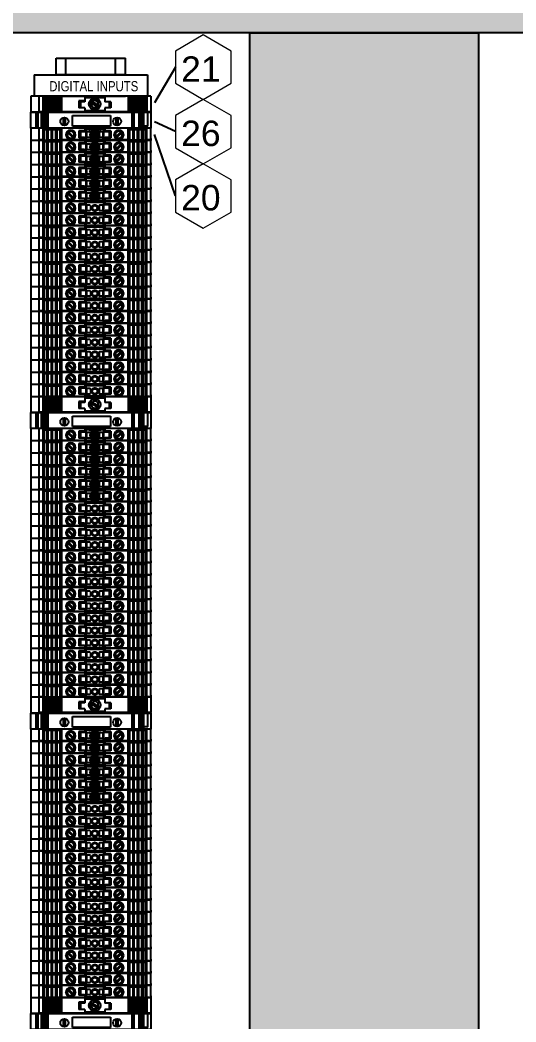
# Model space of a CAD drawing. Extents: x 17 to 188, y 22 to 107.
# Drawn here: x 125.47 to 135.22, y 71.08 to 90.78 of the extents above; entities that cross this region are included whole.
import ezdxf
from ezdxf.enums import TextEntityAlignment as Align

# ---------------------------------------------------------------- set-up
doc = ezdxf.new("R2010")
doc.units = 0
doc.layers.add('N-ANNO-TEXT', color=2, linetype='Continuous', lineweight=18)
doc.layers.add('N-CONT-PANL', color=3, linetype='Continuous', lineweight=25)
doc.styles.add('_CGS_2-5_NOTES', font='arial.ttf', dxfattribs={"height": 2.5})

# ---------------------------------------------------------------- blocks, each defined once
blk = doc.blocks.new('T-End')
at = {"linetype": 'Continuous'}
for p, q in [((2.362, 0), (0, 0)), ((0, 0), (0, -0.311)), ((0.157, 0), (0.157, -0.303)), ((0.236, 0), (0.236, -0.303)), ((0.267, 0), (0.267, -0.311)), ((0.287, 0), (0.287, -0.303)), ((0.316, 0), (0.316, -0.311)), ((0.322, 0), (0.322, -0.311)), ((0.337, 0), (0.337, -0.303)), ((0.373, 0), (0.373, -0.303)), ((0.402, 0), (0.402, -0.311)), ((0.408, 0), (0.408, -0.311)), ((0.424, 0), (0.424, -0.303)), ((0.459, 0), (0.459, -0.303)), ((0.489, 0), (0.489, -0.311)), ((0.494, 0), (0.494, -0.311)), ((0.51, 0), (0.51, -0.303)), ((0.545, 0), (0.545, -0.303)), ((0.575, 0), (0.575, -0.311)), ((0.581, 0), (0.581, -0.311)), ((0.596, 0), (0.596, -0.303)), ((0.604, 0), (0.604, -0.303)), ((1.063, -0.09), (0.945, -0.09)), ((0.945, -0.09), (0.945, -0.229)), ((1.063, -0.109), (0.945, -0.109)), ((0.976, -0.109), (0.976, -0.229)), ((1.063, 0), (1.063, -0.109)), ((1.457, -0.028), (1.063, -0.028)), ((1.159, -0.112), (1.345, -0.219)), ((1.175, -0.085), (1.36, -0.192)), ((1.457, 0), (1.457, -0.109)), ((1.575, -0.109), (1.457, -0.109)), ((1.543, -0.109), (1.543, -0.229)), ((1.575, -0.109), (1.575, -0.229)), ((1.916, 0), (1.916, -0.303)), ((1.924, 0), (1.924, -0.303)), ((1.939, 0), (1.939, -0.311)), ((1.945, 0), (1.945, -0.311)), ((1.974, 0), (1.974, -0.303)), ((2.01, 0), (2.01, -0.303)), ((2.025, 0), (2.025, -0.311)), ((2.031, 0), (2.031, -0.311)), ((2.061, 0), (2.061, -0.303)), ((2.096, 0), (2.096, -0.303)), ((2.112, 0), (2.112, -0.311)), ((2.117, 0), (2.117, -0.311)), ((2.147, 0), (2.147, -0.303)), ((2.182, 0), (2.182, -0.303)), ((2.198, 0), (2.198, -0.311)), ((2.204, 0), (2.204, -0.311)), ((2.233, 0), (2.233, -0.303)), ((2.252, 0), (2.252, -0.311)), ((2.283, 0), (2.283, -0.303)), ((2.362, 0), (2.362, -0.303)), ((2.349, -0.311), (0, -0.311)), ((0.171, -0.311), (0.157, -0.303)), ((0.287, -0.303), (0.157, -0.303)), ((0.25, -0.311), (0.236, -0.303)), ((0.299, -0.311), (0.287, -0.303)), ((0.373, -0.303), (0.337, -0.303)), ((0.344, -0.311), (0.337, -0.303)), ((0.386, -0.311), (0.373, -0.303)), ((0.459, -0.303), (0.424, -0.303)), ((0.43, -0.311), (0.424, -0.303)), ((0.472, -0.311), (0.459, -0.303)), ((0.545, -0.303), (0.51, -0.303)), ((0.516, -0.311), (0.51, -0.303)), ((0.558, -0.311), (0.545, -0.303)), ((1.422, -0.303), (0.596, -0.303)), ((0.603, -0.311), (0.596, -0.303)), ((0.623, -0.311), (0.604, -0.303)), ((1.063, -0.229), (0.945, -0.229)), ((1.063, -0.303), (1.049, -0.311)), ((1.063, -0.229), (1.063, -0.303)), ((1.457, -0.283), (1.063, -0.283)), ((1.924, -0.303), (1.422, -0.303)), ((1.457, -0.229), (1.457, -0.303)), ((1.575, -0.229), (1.457, -0.229)), ((1.47, -0.311), (1.457, -0.303)), ((1.916, -0.303), (1.897, -0.311)), ((1.924, -0.303), (1.917, -0.311)), ((1.974, -0.303), (1.961, -0.311)), ((2.01, -0.303), (1.974, -0.303)), ((2.01, -0.303), (2.003, -0.311)), ((2.061, -0.303), (2.048, -0.311)), ((2.096, -0.303), (2.061, -0.303)), ((2.096, -0.303), (2.09, -0.311)), ((2.147, -0.303), (2.134, -0.311)), ((2.182, -0.303), (2.147, -0.303)), ((2.182, -0.303), (2.176, -0.311)), ((2.233, -0.303), (2.22, -0.311)), ((2.362, -0.303), (2.233, -0.303)), ((2.283, -0.303), (2.27, -0.311)), ((2.362, -0.303), (2.349, -0.311))]:
    blk.add_line(p, q, dxfattribs=at)
for radius in [0.114, 0.114, 0.114, 0.107]:
    blk.add_circle((1.26, -0.152), radius, dxfattribs=at)
for start, end in [(163.213, 270), (343.213, 136.787), (270, 316.787)]:
    blk.add_arc((1.26, -0.152), 0.0689, start, end, dxfattribs=at)
blk = doc.blocks.new('T-J4')
at = {"linetype": 'Continuous'}
for p, q in [((0.158, 0), (0, 0)), ((0.158, 0), (0.158, -0.232)), ((0.168, 0), (0.158, 0)), ((0.237, 0), (0.168, 0)), ((0.237, 0), (0.237, -0.232)), ((0.245, 0), (0.237, 0)), ((0.252, 0), (0.245, 0)), ((0.267, 0), (0.252, 0)), ((0.252, 0), (0.252, -0.232)), ((0.604, 0), (0.267, 0)), ((0.267, 0), (0.267, -0.24)), ((0.604, -0.03), (0.267, -0.03)), ((0.339, -0.03), (0.285, -0.03)), ((0.316, -0.03), (0.316, -0.236)), ((0.322, -0.03), (0.322, -0.236)), ((0.331, -0.03), (0.331, -0.236)), ((0.338, -0.03), (0.338, -0.236)), ((0.425, -0.03), (0.371, -0.03)), ((0.403, -0.03), (0.403, -0.236)), ((0.408, -0.03), (0.408, -0.236)), ((0.418, -0.03), (0.418, -0.236)), ((0.424, -0.03), (0.424, -0.236)), ((0.511, -0.03), (0.457, -0.03)), ((0.489, -0.03), (0.489, -0.236)), ((0.494, -0.03), (0.494, -0.236)), ((0.504, -0.03), (0.504, -0.236)), ((0.511, -0.03), (0.511, -0.236)), ((0.575, -0.03), (0.575, -0.236)), ((0.581, -0.03), (0.581, -0.236)), ((0.59, -0.03), (0.59, -0.236)), ((0.597, -0.03), (0.597, -0.236)), ((0.604, 0), (0.604, -0.234)), ((0.607, 0), (0.604, 0)), ((0.628, 0), (0.607, 0)), ((0.915, 0), (0.628, 0)), ((0.698, -0.141), (0.694, -0.133)), ((0.84, -0.2), (0.716, -0.076)), ((0.857, -0.184), (0.732, -0.06)), ((0.752, -0.048), (0.743, -0.048)), ((0.83, -0.048), (0.821, -0.048)), ((0.879, -0.133), (0.874, -0.141)), ((1.033, 0), (0.915, 0)), ((1.033, -0.05), (0.945, -0.05)), ((0.945, -0.05), (0.945, -0.19)), ((1.063, -0.07), (0.945, -0.07)), ((1.033, -0.19), (0.945, -0.19)), ((0.976, -0.07), (0.976, -0.19)), ((1.055, -0.181), (0.976, -0.181)), ((1.063, 0), (1.033, 0)), ((1.063, -0.05), (1.033, -0.05)), ((1.063, -0.19), (1.033, -0.19)), ((1.055, -0.181), (1.055, -0.19)), ((1.083, 0), (1.063, 0)), ((1.063, 0), (1.063, -0.05)), ((1.169, -0.024), (1.063, -0.024)), ((1.063, -0.05), (1.063, -0.06)), ((1.063, -0.06), (1.063, -0.07)), ((1.063, -0.19), (1.063, -0.232)), ((1.169, 0), (1.083, 0)), ((1.086, -0.024), (1.086, -0.24)), ((1.1, -0.087), (1.1, -0.173)), ((1.163, -0.075), (1.112, -0.075)), ((1.163, -0.185), (1.112, -0.185)), ((1.287, 0), (1.169, 0)), ((1.287, -0.024), (1.169, -0.024)), ((1.175, -0.087), (1.175, -0.173)), ((1.437, 0), (1.287, 0)), ((1.437, -0.024), (1.287, -0.024)), ((1.344, -0.087), (1.344, -0.173)), ((1.407, -0.075), (1.356, -0.075)), ((1.407, -0.185), (1.356, -0.185)), ((1.419, -0.087), (1.419, -0.173)), ((1.433, -0.024), (1.433, -0.24)), ((1.457, 0), (1.437, 0)), ((1.457, -0.024), (1.437, -0.024)), ((1.486, 0), (1.457, 0)), ((1.457, 0), (1.457, -0.05)), ((1.575, -0.05), (1.457, -0.05)), ((1.457, -0.05), (1.457, -0.06)), ((1.457, -0.06), (1.457, -0.07)), ((1.575, -0.07), (1.457, -0.07)), ((1.457, -0.19), (1.457, -0.232)), ((1.486, -0.19), (1.457, -0.19)), ((1.543, -0.181), (1.464, -0.181)), ((1.464, -0.181), (1.464, -0.19)), ((1.604, 0), (1.486, 0)), ((1.575, -0.19), (1.486, -0.19)), ((1.543, -0.07), (1.543, -0.19)), ((1.575, -0.05), (1.575, -0.19)), ((1.891, 0), (1.604, 0)), ((1.645, -0.141), (1.641, -0.133)), ((1.787, -0.06), (1.663, -0.184)), ((1.804, -0.076), (1.68, -0.2)), ((1.699, -0.048), (1.69, -0.048)), ((1.777, -0.048), (1.767, -0.048)), ((1.826, -0.133), (1.821, -0.141)), ((1.913, 0), (1.891, 0)), ((1.915, 0), (1.913, 0)), ((2.252, 0), (1.915, 0)), ((1.915, -0.234), (1.915, 0)), ((2.252, -0.03), (1.915, -0.03)), ((1.922, -0.03), (1.922, -0.236)), ((1.929, -0.03), (1.929, -0.236)), ((1.939, -0.03), (1.939, -0.236)), ((1.944, -0.03), (1.944, -0.236)), ((2.062, -0.03), (2.008, -0.03)), ((2.009, -0.03), (2.009, -0.236)), ((2.016, -0.03), (2.016, -0.236)), ((2.025, -0.03), (2.025, -0.236)), ((2.031, -0.03), (2.031, -0.236)), ((2.148, -0.03), (2.094, -0.03)), ((2.095, -0.03), (2.095, -0.236)), ((2.102, -0.03), (2.102, -0.236)), ((2.111, -0.03), (2.111, -0.236)), ((2.117, -0.03), (2.117, -0.236)), ((2.235, -0.03), (2.181, -0.03)), ((2.181, -0.03), (2.181, -0.236)), ((2.188, -0.03), (2.188, -0.236)), ((2.198, -0.03), (2.198, -0.236)), ((2.203, -0.03), (2.203, -0.236)), ((2.252, 0), (2.252, -0.24)), ((2.268, 0), (2.252, 0)), ((2.275, 0), (2.268, 0)), ((2.268, 0), (2.268, -0.232)), ((2.283, 0), (2.275, 0)), ((2.283, -0.232), (2.283, 0)), ((2.352, 0), (2.283, 0)), ((2.362, 0), (2.352, 0)), ((2.362, -0.201), (2.362, 0)), ((2.362, 0), (2.362, 0)), ((0.171, -0.24), (0, -0.24)), ((0.171, -0.24), (0.158, -0.232)), ((0.168, -0.232), (0.158, -0.232)), ((0.237, -0.232), (0.168, -0.232)), ((0.177, -0.24), (0.171, -0.24)), ((0.25, -0.24), (0.177, -0.24)), ((0.25, -0.24), (0.237, -0.232)), ((0.245, -0.232), (0.237, -0.232)), ((0.252, -0.232), (0.245, -0.232)), ((0.245, -0.232), (0.245, -0.232)), ((0.254, -0.24), (0.25, -0.24)), ((0.262, -0.24), (0.252, -0.232)), ((0.262, -0.24), (0.254, -0.24)), ((0.267, -0.24), (0.262, -0.24)), ((0.285, -0.24), (0.267, -0.24)), ((0.289, -0.24), (0.285, -0.24)), ((0.316, -0.24), (0.289, -0.24)), ((0.316, -0.236), (0.316, -0.24)), ((0.322, -0.24), (0.316, -0.24)), ((0.322, -0.236), (0.322, -0.24)), ((0.331, -0.24), (0.322, -0.24)), ((0.331, -0.236), (0.331, -0.24)), ((0.348, -0.24), (0.331, -0.24)), ((0.339, -0.236), (0.338, -0.236)), ((0.371, -0.236), (0.339, -0.236)), ((0.348, -0.236), (0.348, -0.24)), ((0.39, -0.24), (0.348, -0.24)), ((0.376, -0.236), (0.371, -0.236)), ((0.403, -0.236), (0.376, -0.236)), ((0.434, -0.24), (0.39, -0.24)), ((0.408, -0.236), (0.403, -0.236)), ((0.418, -0.236), (0.408, -0.236)), ((0.424, -0.236), (0.418, -0.236)), ((0.425, -0.236), (0.424, -0.236)), ((0.457, -0.236), (0.425, -0.236)), ((0.476, -0.24), (0.434, -0.24)), ((0.462, -0.236), (0.457, -0.236)), ((0.489, -0.236), (0.462, -0.236)), ((0.521, -0.24), (0.476, -0.24)), ((0.494, -0.236), (0.489, -0.236)), ((0.504, -0.236), (0.494, -0.236)), ((0.511, -0.236), (0.504, -0.236)), ((0.511, -0.236), (0.511, -0.236)), ((0.544, -0.236), (0.511, -0.236)), ((0.562, -0.24), (0.521, -0.24)), ((0.548, -0.236), (0.544, -0.236)), ((0.575, -0.236), (0.548, -0.236)), ((0.597, -0.24), (0.562, -0.24)), ((0.581, -0.236), (0.575, -0.236)), ((0.59, -0.236), (0.581, -0.236)), ((0.597, -0.236), (0.59, -0.236)), ((0.597, -0.236), (0.597, -0.24)), ((0.598, -0.24), (0.597, -0.24)), ((0.61, -0.24), (0.598, -0.24)), ((0.607, -0.232), (0.607, -0.232)), ((0.628, -0.232), (0.607, -0.232)), ((0.609, -0.24), (0.607, -0.238)), ((0.617, -0.24), (0.61, -0.24)), ((0.628, -0.24), (0.617, -0.24)), ((0.915, -0.232), (0.628, -0.232)), ((1.033, -0.24), (0.628, -0.24)), ((0.737, -0.208), (0.733, -0.2)), ((0.84, -0.2), (0.835, -0.208)), ((1.033, -0.232), (0.915, -0.232)), ((1.063, -0.232), (1.033, -0.232)), ((1.049, -0.24), (1.033, -0.24)), ((1.063, -0.232), (1.049, -0.24)), ((1.055, -0.24), (1.049, -0.24)), ((1.055, -0.237), (1.055, -0.24)), ((1.063, -0.24), (1.055, -0.24)), ((1.077, -0.24), (1.063, -0.24)), ((1.086, -0.24), (1.077, -0.24)), ((1.26, -0.23), (1.086, -0.23)), ((1.1, -0.24), (1.086, -0.24)), ((1.159, -0.24), (1.1, -0.24)), ((1.405, -0.23), (1.114, -0.23)), ((1.405, -0.23), (1.114, -0.23)), ((1.22, -0.24), (1.159, -0.24)), ((1.22, -0.23), (1.22, -0.24)), ((1.236, -0.24), (1.22, -0.24)), ((1.283, -0.24), (1.236, -0.24)), ((1.433, -0.23), (1.26, -0.23)), ((1.299, -0.24), (1.283, -0.24)), ((1.299, -0.23), (1.299, -0.24)), ((1.36, -0.24), (1.299, -0.24)), ((1.419, -0.24), (1.36, -0.24)), ((1.433, -0.24), (1.419, -0.24)), ((1.442, -0.24), (1.433, -0.24)), ((1.457, -0.24), (1.442, -0.24)), ((1.486, -0.232), (1.457, -0.232)), ((1.47, -0.24), (1.457, -0.232)), ((1.464, -0.24), (1.457, -0.24)), ((1.464, -0.237), (1.464, -0.24)), ((1.47, -0.24), (1.464, -0.24)), ((1.486, -0.24), (1.47, -0.24)), ((1.604, -0.232), (1.486, -0.232)), ((1.891, -0.24), (1.486, -0.24)), ((1.891, -0.232), (1.604, -0.232)), ((1.684, -0.208), (1.68, -0.2)), ((1.787, -0.2), (1.782, -0.208)), ((1.912, -0.232), (1.891, -0.232)), ((1.903, -0.24), (1.891, -0.24)), ((1.91, -0.24), (1.903, -0.24)), ((1.913, -0.238), (1.91, -0.24)), ((1.922, -0.24), (1.91, -0.24)), ((1.913, -0.232), (1.912, -0.232)), ((1.929, -0.236), (1.922, -0.236)), ((1.922, -0.236), (1.922, -0.24)), ((1.957, -0.24), (1.922, -0.24)), ((1.922, -0.24), (1.922, -0.24)), ((1.939, -0.236), (1.929, -0.236)), ((1.944, -0.236), (1.939, -0.236)), ((1.971, -0.236), (1.944, -0.236)), ((1.999, -0.24), (1.957, -0.24)), ((1.976, -0.236), (1.971, -0.236)), ((2.008, -0.236), (1.976, -0.236)), ((2.043, -0.24), (1.999, -0.24)), ((2.009, -0.236), (2.008, -0.236)), ((2.016, -0.236), (2.009, -0.236)), ((2.025, -0.236), (2.016, -0.236)), ((2.031, -0.236), (2.025, -0.236)), ((2.057, -0.236), (2.031, -0.236)), ((2.085, -0.24), (2.043, -0.24)), ((2.062, -0.236), (2.057, -0.236)), ((2.094, -0.236), (2.062, -0.236)), ((2.13, -0.24), (2.085, -0.24)), ((2.095, -0.236), (2.094, -0.236)), ((2.102, -0.236), (2.095, -0.236)), ((2.111, -0.236), (2.102, -0.236)), ((2.117, -0.236), (2.111, -0.236)), ((2.144, -0.236), (2.117, -0.236)), ((2.171, -0.24), (2.13, -0.24)), ((2.148, -0.236), (2.144, -0.236)), ((2.181, -0.236), (2.148, -0.236)), ((2.171, -0.236), (2.171, -0.24)), ((2.188, -0.24), (2.171, -0.24)), ((2.181, -0.236), (2.181, -0.236)), ((2.188, -0.236), (2.188, -0.24)), ((2.198, -0.24), (2.188, -0.24)), ((2.198, -0.236), (2.198, -0.24)), ((2.203, -0.24), (2.198, -0.24)), ((2.203, -0.236), (2.203, -0.24)), ((2.23, -0.24), (2.203, -0.24)), ((2.235, -0.24), (2.23, -0.24)), ((2.252, -0.24), (2.235, -0.24)), ((2.258, -0.24), (2.252, -0.24)), ((2.268, -0.232), (2.258, -0.24)), ((2.265, -0.24), (2.258, -0.24)), ((2.269, -0.24), (2.265, -0.24)), ((2.275, -0.232), (2.268, -0.232)), ((2.283, -0.232), (2.269, -0.24)), ((2.343, -0.24), (2.269, -0.24)), ((2.283, -0.232), (2.275, -0.232)), ((2.352, -0.232), (2.283, -0.232)), ((2.348, -0.24), (2.343, -0.24)), ((2.362, -0.232), (2.348, -0.24)), ((2.362, -0.24), (2.348, -0.24)), ((2.362, -0.232), (2.352, -0.232)), ((2.362, -0.201), (2.362, -0.24)), ((2.362, -0.201), (2.362, -0.201))]:
    blk.add_line(p, q, dxfattribs=at)
blk.add_line((0, 0), (0, -0.24))
for points in [[(0.607, -0.232), (0.606, -0.232), (0.605, -0.232), (0.605, -0.233), (0.604, -0.233), (0.604, -0.233), (0.604, -0.234), (0.604, -0.234)], [(0.604, -0.234), (0.604, -0.234), (0.604, -0.235), (0.605, -0.236), (0.605, -0.236), (0.605, -0.237), (0.606, -0.237), (0.607, -0.238)], [(1.915, -0.234), (1.915, -0.234), (1.915, -0.233), (1.915, -0.233), (1.915, -0.233), (1.914, -0.232), (1.913, -0.232), (1.913, -0.232)], [(1.913, -0.238), (1.913, -0.237), (1.914, -0.237), (1.914, -0.236), (1.915, -0.236), (1.915, -0.235), (1.915, -0.234), (1.915, -0.234)]]:
    blk.add_lwpolyline(points, dxfattribs=at)
for centre, radius in [((0.786, -0.13), 0.0886), ((1.26, -0.13), 0.063), ((1.26, -0.13), 0.0484), ((1.733, -0.13), 0.0886)]:
    blk.add_circle(centre, radius, dxfattribs=at)
for centre, radius, start, end in [((0.786, -0.13), 0.0925, 0, 180), ((0.786, -0.13), 0.0925, 180, 0), ((0.786, -0.13), 0.0689, 145.0236, 304.9763), ((0.786, -0.13), 0.0689, 324.7182, 125.2818), ((1.112, -0.087), 0.0118, 90, 180), ((1.112, -0.173), 0.0118, 180, 270), ((1.163, -0.087), 0.0118, 0, 90), ((1.163, -0.173), 0.0118, 270, 360), ((1.26, -0.13), 0.0591, 80.1354, 350.0282), ((1.26, -0.13), 0.0591, 189.9718, 99.8646), ((1.356, -0.087), 0.0118, 90, 180), ((1.356, -0.173), 0.0118, 180, 270), ((1.407, -0.087), 0.0118, 0, 90), ((1.407, -0.173), 0.0118, 270, 360), ((1.733, -0.13), 0.0925, 0, 180), ((1.733, -0.13), 0.0925, 180, 0), ((1.733, -0.13), 0.0689, 54.7181, 215.2818), ((1.733, -0.13), 0.0689, 235.0237, 34.9763)]:
    blk.add_arc(centre, radius, start, end, dxfattribs=at)
blk = doc.blocks.new('JUMPPER')
h = blk.add_hatch(color=256)
h.dxf.hatch_style = 1
h.set_gradient(color1=(128, 128, 128), color2=(128, 128, 128), tint=1)
h.paths.add_polyline_path([(260.477, -111.21), (260.685, -111.21), (260.685, -112.617), (260.477, -112.617)], flags=16)
edge = h.paths.add_edge_path(flags=17)
edge.add_line((260.456, -112.617), (260.456, -111.21))
edge = h.paths.add_edge_path()
edge.add_line((260.456, -111.21), (260.685, -111.21))
edge.add_line((260.685, -112.617), (260.456, -112.617))
edge = h.paths.add_edge_path()
edge.add_line((260.696, -111.21), (260.696, -112.617))
edge.add_line((260.467, -111.21), (260.696, -111.21))
edge.add_line((260.696, -112.617), (260.467, -112.617))
for p, q in [((260.467, -111.21), (260.696, -111.21)), ((260.696, -112.617), (260.467, -112.617))]:
    blk.add_line(p, q)
at = {"color": 7, "linetype": 'Continuous'}
for p, q in [((260.491, -111.328), (260.487, -111.32)), ((260.633, -111.246), (260.509, -111.37)), ((260.65, -111.263), (260.526, -111.387)), ((260.545, -111.235), (260.536, -111.235)), ((260.623, -111.235), (260.613, -111.235)), ((260.672, -111.32), (260.667, -111.328)), ((260.633, -111.486), (260.509, -111.611)), ((260.53, -111.395), (260.526, -111.387)), ((260.65, -111.503), (260.526, -111.627)), ((260.545, -111.475), (260.536, -111.475)), ((260.623, -111.475), (260.613, -111.475)), ((260.633, -111.387), (260.628, -111.395)), ((260.491, -111.568), (260.487, -111.56)), ((260.633, -111.727), (260.509, -111.851)), ((260.53, -111.635), (260.526, -111.627)), ((260.545, -111.715), (260.536, -111.715)), ((260.623, -111.715), (260.613, -111.715)), ((260.633, -111.627), (260.628, -111.635)), ((260.672, -111.56), (260.667, -111.568)), ((260.491, -111.808), (260.487, -111.8)), ((260.65, -111.743), (260.526, -111.867)), ((260.53, -111.875), (260.526, -111.867)), ((260.633, -111.867), (260.628, -111.875)), ((260.672, -111.8), (260.667, -111.808)), ((260.491, -112.048), (260.487, -112.04)), ((260.633, -111.967), (260.509, -112.091)), ((260.65, -111.983), (260.526, -112.108)), ((260.53, -112.115), (260.526, -112.108)), ((260.545, -111.955), (260.536, -111.955)), ((260.623, -111.955), (260.613, -111.955)), ((260.633, -112.108), (260.628, -112.115)), ((260.672, -112.04), (260.667, -112.048)), ((260.491, -112.288), (260.487, -112.28)), ((260.633, -112.207), (260.509, -112.331)), ((260.65, -112.224), (260.526, -112.348)), ((260.545, -112.195), (260.536, -112.195)), ((260.623, -112.195), (260.613, -112.195)), ((260.672, -112.28), (260.667, -112.288)), ((260.633, -112.447), (260.509, -112.571)), ((260.53, -112.356), (260.526, -112.348)), ((260.65, -112.464), (260.526, -112.588)), ((260.545, -112.436), (260.536, -112.436)), ((260.623, -112.436), (260.613, -112.436)), ((260.633, -112.348), (260.628, -112.356)), ((260.491, -112.529), (260.487, -112.521)), ((260.53, -112.596), (260.526, -112.588)), ((260.633, -112.588), (260.628, -112.596)), ((260.672, -112.521), (260.667, -112.529))]:
    blk.add_line(p, q, dxfattribs=at)
for centre in [(260.579, -111.317), (260.579, -111.557), (260.579, -111.797), (260.579, -112.037), (260.579, -112.277), (260.579, -112.517)]:
    blk.add_circle(centre, 0.0886, dxfattribs=at)
for centre, radius, start, end in [((260.579, -111.317), 0.0925, 0, 180), ((260.579, -111.317), 0.0925, 180, 0), ((260.579, -111.317), 0.0689, 54.7181, 215.2818), ((260.579, -111.317), 0.0689, 235.0237, 34.9763), ((260.579, -111.557), 0.0925, 0, 180), ((260.579, -111.557), 0.0689, 54.7181, 215.2818), ((260.579, -111.557), 0.0689, 235.0237, 34.9763), ((260.579, -111.557), 0.0925, 180, 0), ((260.579, -111.797), 0.0925, 0, 180), ((260.579, -111.797), 0.0689, 54.7181, 215.2818), ((260.579, -111.797), 0.0925, 180, 0), ((260.579, -111.797), 0.0689, 235.0237, 34.9763), ((260.579, -112.037), 0.0925, 0, 180), ((260.579, -112.037), 0.0925, 180, 0), ((260.579, -112.037), 0.0689, 54.7181, 215.2818), ((260.579, -112.037), 0.0689, 235.0237, 34.9763), ((260.579, -112.277), 0.0925, 0, 180), ((260.579, -112.277), 0.0925, 180, 0), ((260.579, -112.277), 0.0689, 54.7181, 215.2818), ((260.579, -112.277), 0.0689, 235.0237, 34.9763), ((260.579, -112.517), 0.0925, 0, 180), ((260.579, -112.517), 0.0925, 180, 0), ((260.579, -112.517), 0.0689, 54.7181, 215.2818), ((260.579, -112.517), 0.0689, 235.0237, 34.9763)]:
    blk.add_arc(centre, radius, start, end, dxfattribs=at)
blk = doc.blocks.new('FUSEHOLDER')
at = {"linetype": 'Continuous'}
for p, q in [((0.1, 0), (0.1, -0.315)), ((0.139, 0), (0.139, -0.315)), ((0.298, 0), (0.298, -0.315)), ((0.338, 0), (0.338, -0.315)), ((1.987, 0), (1.987, -0.315)), ((2.026, 0), (2.026, -0.315)), ((2.164, 0), (2.164, -0.315)), ((2.203, 0), (2.203, -0.315)), ((2.223, -0.315), (2.223, 0)), ((2.303, -0.273), (2.303, 0)), ((0.642, -0.259), (0.642, -0.105)), ((0.682, -0.259), (0.682, -0.105)), ((1.68, -0.259), (1.68, -0.105)), ((1.719, -0.259), (1.719, -0.105)), ((2.303, -0.273), (2.223, -0.273))]:
    blk.add_line(p, q, dxfattribs=at)
at = {"linetype": 'Continuous', "lineweight": 100}
blk.add_line((0.261, -0.315), (0.261, 0), dxfattribs=at)
for p, q in [((0.822, -0.276), (0.822, -0.068)), ((0.822, -0.068), (1.567, -0.068)), ((1.567, -0.068), (1.567, -0.276)), ((1.567, -0.276), (0.822, -0.276))]:
    blk.add_line(p, q)
blk.add_lwpolyline([(0, 0), (2.362, 0), (2.362, -0.315), (0, -0.315)], close=True)
blk.add_lwpolyline([(2.133, -0.315), (2.133, 0)])
at = {"linetype": 'Continuous'}
for centre in [(0.662, -0.182), (1.699, -0.182)]:
    blk.add_circle(centre, 0.0793, dxfattribs=at)

msp = doc.modelspace()

# ---------------------------------------------------------------- hatches: boundary and pattern name
h = msp.add_hatch(color=256)
h.dxf.hatch_style = 1
h.set_gradient(color1=(214, 214, 214), color2=(214, 214, 214), tint=1)
h.paths.add_polyline_path([(98.236, 94.782), (166.236, 94.782), (166.236, 90.532), (98.236, 90.532)])
h = msp.add_hatch(color=256)
h.dxf.hatch_style = 1
h.set_gradient(color1=(214, 214, 214), color2=(214, 214, 214), tint=1)
h.paths.add_polyline_path([(129.986, 90.532), (134.486, 90.532), (134.486, 34.157), (129.986, 34.157)])

# ---------------------------------------------------------------- linework, layer by layer
at = {"layer": 'N-ANNO-TEXT'}
for points in [[(129.073, 89.222), (129.621, 89.539), (129.621, 90.172), (129.073, 90.489), (128.525, 90.172), (128.525, 89.539)], [(129.073, 87.956), (129.621, 88.272), (129.621, 88.906), (129.073, 89.222), (128.525, 88.906), (128.525, 88.272)], [(129.073, 86.689), (129.621, 87.006), (129.621, 87.639), (129.073, 87.956), (128.525, 87.639), (128.525, 87.006)]]:
    msp.add_lwpolyline(points, close=True, dxfattribs=at)
at = {"layer": 'N-CONT-PANL', "linetype": 'Continuous'}
for p, q in [((126.178, 89.703), (126.178, 90.032)), ((126.178, 90.032), (127.543, 90.032)), ((126.373, 89.703), (126.373, 90.032)), ((126.373, 89.703), (126.373, 90.032)), ((127.348, 89.703), (127.348, 90.032)), ((127.348, 89.703), (127.348, 90.032)), ((127.543, 89.703), (127.543, 90.032)), ((127.543, 89.703), (127.543, 90.032))]:
    msp.add_line(p, q, dxfattribs=at)
at = {"layer": 'N-CONT-PANL'}
for p, q in [((125.746, 89.703), (125.746, 89.279)), ((125.746, 89.703), (127.975, 89.703)), ((127.543, 89.703), (126.178, 89.703)), ((127.975, 89.703), (127.975, 89.279)), ((128.525, 89.855), (128.111, 89.157)), ((126.178, 89.282), (127.543, 89.282)), ((128.525, 88.589), (128.111, 88.782)), ((128.525, 87.323), (128.111, 88.532))]:
    msp.add_line(p, q, dxfattribs=at)
for points in [[(98.236, 94.782), (166.236, 94.782), (166.236, 90.532), (98.236, 90.532)], [(129.986, 90.532), (134.486, 90.532), (134.486, 34.157), (129.986, 34.157)]]:
    msp.add_lwpolyline(points, close=True, dxfattribs=at)

# ---------------------------------------------------------------- block references
for name, p in [('T-End', (125.68, 89.282)), ('FUSEHOLDER', (125.68, 88.971)), ('T-J4', (125.68, 88.656)), ('JUMPPER', (-133.639, 199.842)), ('T-J4', (125.68, 88.415)), ('T-J4', (125.68, 88.175)), ('T-J4', (125.68, 87.935)), ('T-J4', (125.68, 87.695)), ('T-J4', (125.68, 87.455)), ('T-J4', (125.68, 87.215)), ('T-J4', (125.68, 86.974)), ('T-J4', (125.68, 86.734)), ('T-J4', (125.68, 86.494)), ('T-J4', (125.68, 86.254)), ('T-J4', (125.68, 86.014)), ('T-J4', (125.68, 85.774)), ('T-J4', (125.68, 85.534)), ('T-J4', (125.68, 85.293)), ('T-J4', (125.68, 85.053)), ('T-J4', (125.68, 84.813)), ('T-J4', (125.68, 84.573)), ('T-J4', (125.68, 84.333)), ('T-J4', (125.68, 84.093)), ('T-J4', (125.68, 83.852)), ('T-J4', (125.68, 83.612)), ('T-End', (125.68, 83.372)), ('FUSEHOLDER', (125.68, 83.061)), ('T-J4', (125.68, 82.746)), ('JUMPPER', (-133.639, 193.933)), ('T-J4', (125.68, 82.506)), ('T-J4', (125.68, 82.266)), ('T-J4', (125.68, 82.026)), ('T-J4', (125.68, 81.785)), ('T-J4', (125.68, 81.545)), ('T-J4', (125.68, 81.305)), ('T-J4', (125.68, 81.065)), ('T-J4', (125.68, 80.825)), ('T-J4', (125.68, 80.585)), ('T-J4', (125.68, 80.344)), ('T-J4', (125.68, 80.104)), ('T-J4', (125.68, 79.864)), ('T-J4', (125.68, 79.624)), ('T-J4', (125.68, 79.384)), ('T-J4', (125.68, 79.144)), ('T-J4', (125.68, 78.904)), ('T-J4', (125.68, 78.663)), ('T-J4', (125.68, 78.423)), ('T-J4', (125.68, 78.183)), ('T-J4', (125.68, 77.943)), ('T-J4', (125.68, 77.703)), ('T-End', (125.68, 77.463)), ('FUSEHOLDER', (125.68, 77.152)), ('T-J4', (125.68, 76.837)), ('JUMPPER', (-133.639, 188.023)), ('T-J4', (125.68, 76.596)), ('T-J4', (125.68, 76.356)), ('T-J4', (125.68, 76.116)), ('T-J4', (125.68, 75.876)), ('T-J4', (125.68, 75.636)), ('T-J4', (125.68, 75.396)), ('T-J4', (125.68, 75.155)), ('T-J4', (125.68, 74.915)), ('T-J4', (125.68, 74.675)), ('T-J4', (125.68, 74.435)), ('T-J4', (125.68, 74.195)), ('T-J4', (125.68, 73.955)), ('T-J4', (125.68, 73.715)), ('T-J4', (125.68, 73.474)), ('T-J4', (125.68, 73.234)), ('T-J4', (125.68, 72.994)), ('T-J4', (125.68, 72.754)), ('T-J4', (125.68, 72.514)), ('T-J4', (125.68, 72.274)), ('T-J4', (125.68, 72.033)), ('T-J4', (125.68, 71.793)), ('T-End', (125.68, 71.553)), ('FUSEHOLDER', (125.68, 71.242))]:
    msp.add_blockref(name, p, dxfattribs=at)

# ---------------------------------------------------------------- texts
at = {"layer": 'N-ANNO-TEXT', "style": '_CGS_2-5_NOTES'}
for s, p in [('21', (129.025, 89.821)), ('26', (129.025, 88.554)), ('20', (129.025, 87.288))]:
    msp.add_text(s, height=0.5, dxfattribs=at).set_placement(p, align=Align.MIDDLE)
at = {"layer": 'N-ANNO-TEXT', "style": '_CGS_2-5_NOTES', "width": 0.8}
msp.add_text('DIGITAL INPUTS', height=0.2, dxfattribs=at).set_placement((126.92, 89.481), align=Align.MIDDLE)

doc.saveas('drawing.dxf')
